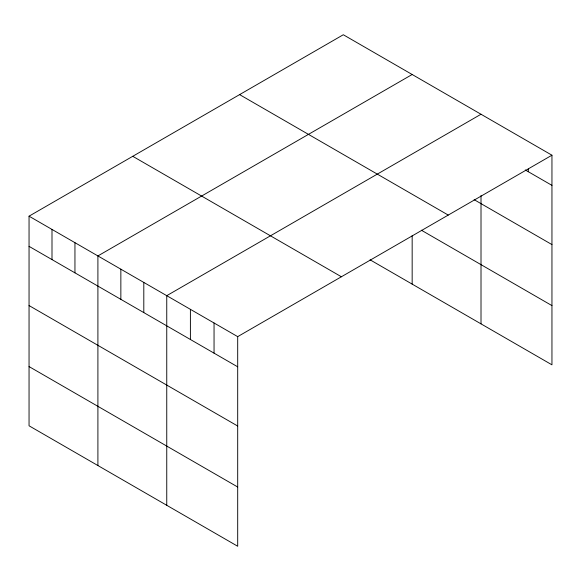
<?xml version="1.0" encoding="UTF-8"?>
<svg xmlns="http://www.w3.org/2000/svg" width="581" height="581" viewBox="0 0 581 581"><rect width="100%" height="100%" fill="white"/><g stroke="black" fill="none" stroke-linecap="round" stroke-linejoin="round"><path stroke-width="0.87" d="M29.05 216.176L237.694 336.639L237.694 546.256L29.05 425.793L29.05 216.176L343.306 34.744L551.95 155.207L551.95 364.824L370.082 259.823M412.161 74.499L97.906 255.93L97.906 465.548M481.01 114.246L166.754 295.678L166.754 505.303M237.694 336.639L551.95 155.207M525.253 169.957L551.95 185.368M474.125 199.661L551.95 244.586M239.604 94.616L448.249 215.079M421.341 230.192L551.95 305.606M132.751 156.304L341.396 276.767M29.05 246.344L237.694 366.8M29.05 305.562L237.694 426.026M29.05 366.575L237.694 487.038M528.303 169.056L528.303 171.715M481.01 195.557L481.01 323.864M412.161 235.661L412.161 284.116M214.048 322.985L214.048 353.154M190.401 309.332L190.401 339.5M143.805 282.431L143.805 312.593M120.855 269.177L120.855 299.346M74.949 242.676L74.949 272.845M51.999 229.43L51.999 259.591"/></g></svg>
